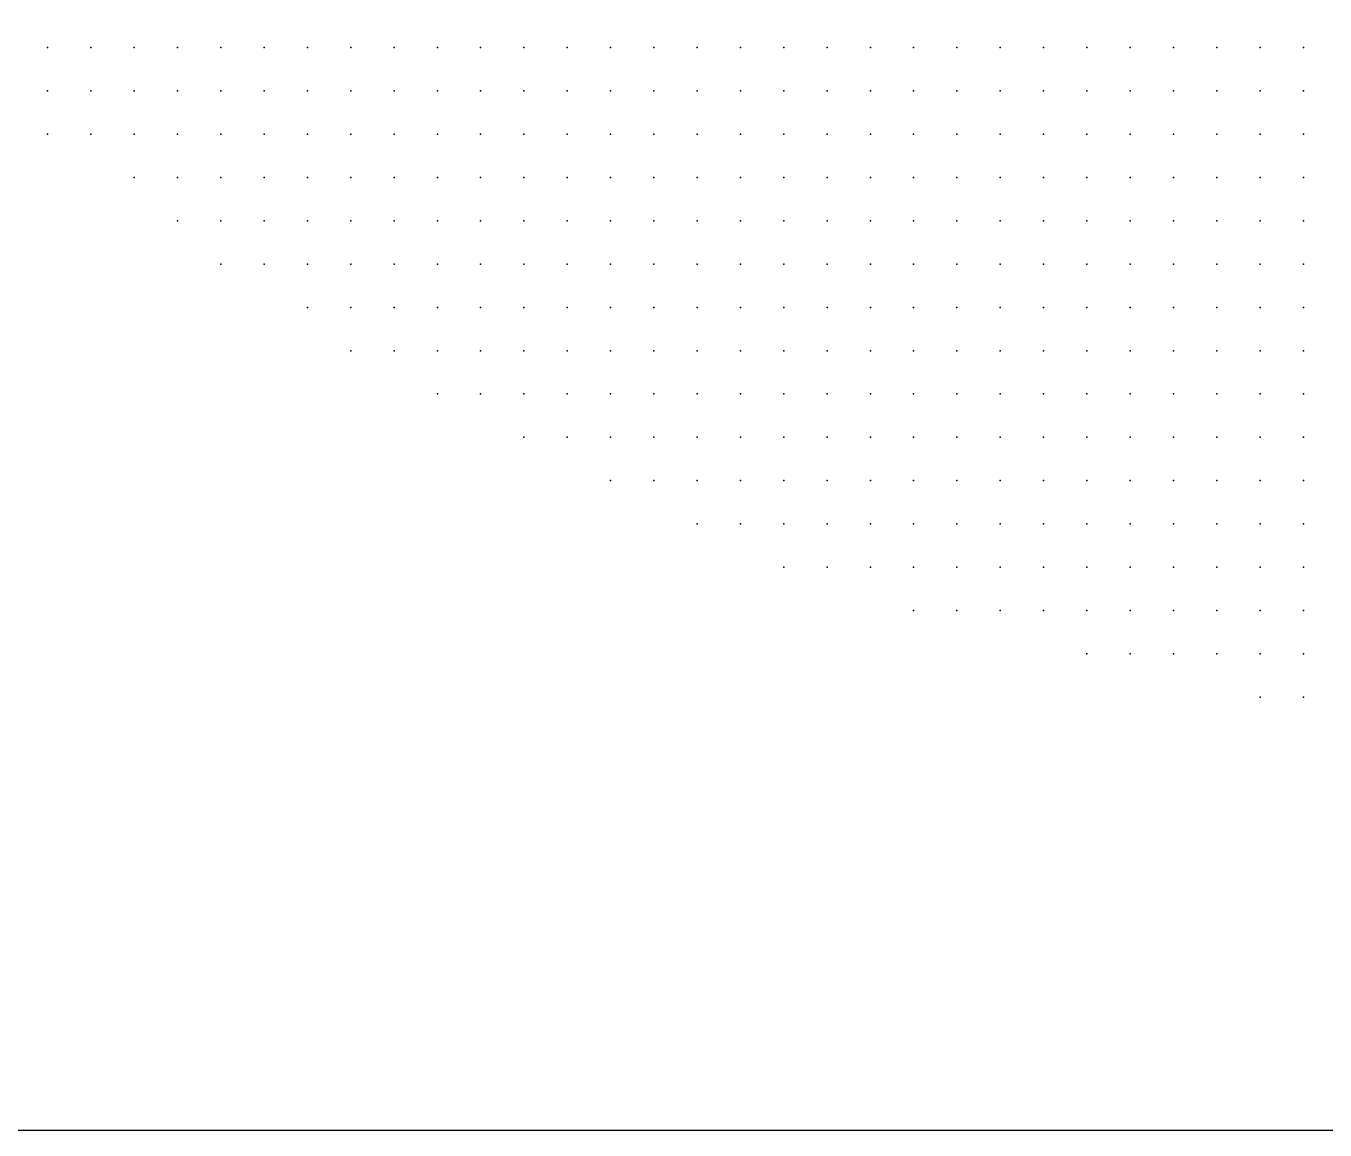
# Model space of a CAD drawing. Header units: millimetres. Extents: x 2848 to 6961, y 1568 to 7914.
# Drawn here: x 3478.78 to 3508.78, y 1580.29 to 1605.79 of the extents above; entities that cross this region are included whole.
import ezdxf

# ---------------------------------------------------------------- set-up
doc = ezdxf.new("R2010")
doc.units = ezdxf.units.MM
doc.header["$PDSIZE"] = -2

msp = doc.modelspace()

# ---------------------------------------------------------------- linework, layer by layer
msp.add_lwpolyline([(3448.282273402225, 1580.288613922803), (3588.282273402225, 1580.288613922803), (3588.282273402225, 1720.288613922803), (3448.282273402225, 1720.288613922803)], close=True)
at = {"color": 242, "true_color": 0xbf081c}
for p in [(3479.282273402225, 1605.288613922803), (3480.282273402225, 1605.288613922803), (3481.282273402225, 1605.288613922803), (3483.282273402225, 1605.288613922803), (3479.282273402225, 1604.288613922803), (3480.282273402225, 1604.288613922803), (3481.282273402225, 1604.288613922803), (3488.282273402225, 1604.288613922803), (3479.282273402225, 1603.288613922803), (3480.282273402225, 1603.288613922803), (3481.282273402225, 1603.288613922803), (3484.282273402225, 1603.288613922803), (3481.282273402225, 1602.288613922803), (3482.282273402225, 1602.288613922803), (3483.282273402225, 1602.288613922803), (3484.282273402225, 1602.288613922803), (3482.282273402225, 1601.288613922803), (3483.282273402225, 1601.288613922803), (3484.282273402225, 1601.288613922803), (3483.282273402225, 1600.288613922803), (3484.282273402225, 1600.288613922803)]:
    msp.add_point(p, dxfattribs=at)
at = {"color": 12, "true_color": 0xbe0719}
for p in [(3482.282273402225, 1605.288613922803), (3483.282273402225, 1603.288613922803)]:
    msp.add_point(p, dxfattribs=at)
at = {"color": 242, "true_color": 0xbd061a}
for p in [(3484.282273402225, 1605.288613922803), (3483.282273402225, 1604.288613922803)]:
    msp.add_point(p, dxfattribs=at)
at = {"color": 242, "true_color": 0xbe071b}
for p in [(3485.282273402225, 1605.288613922803), (3488.282273402225, 1605.288613922803), (3490.282273402225, 1605.288613922803), (3491.282273402225, 1605.288613922803), (3492.282273402225, 1605.288613922803), (3493.282273402225, 1605.288613922803), (3494.282273402225, 1605.288613922803), (3495.282273402225, 1605.288613922803), (3496.282273402225, 1605.288613922803), (3497.282273402225, 1605.288613922803), (3498.282273402225, 1605.288613922803), (3499.282273402225, 1605.288613922803), (3500.282273402225, 1605.288613922803), (3501.282273402225, 1605.288613922803), (3502.282273402225, 1605.288613922803), (3503.282273402225, 1605.288613922803), (3504.282273402225, 1605.288613922803), (3505.282273402225, 1605.288613922803), (3485.282273402225, 1604.288613922803), (3486.282273402225, 1604.288613922803), (3487.282273402225, 1604.288613922803), (3490.282273402225, 1604.288613922803), (3491.282273402225, 1604.288613922803), (3492.282273402225, 1604.288613922803), (3493.282273402225, 1604.288613922803), (3494.282273402225, 1604.288613922803), (3495.282273402225, 1604.288613922803), (3496.282273402225, 1604.288613922803), (3497.282273402225, 1604.288613922803), (3498.282273402225, 1604.288613922803), (3499.282273402225, 1604.288613922803), (3500.282273402225, 1604.288613922803), (3501.282273402225, 1604.288613922803), (3502.282273402225, 1604.288613922803), (3503.282273402225, 1604.288613922803), (3504.282273402225, 1604.288613922803), (3505.282273402225, 1604.288613922803), (3506.282273402225, 1604.288613922803)]:
    msp.add_point(p, dxfattribs=at)
at = {"color": 242, "true_color": 0xc0061b}
for p in [(3486.282273402225, 1605.288613922803), (3487.282273402225, 1603.288613922803)]:
    msp.add_point(p, dxfattribs=at)
at = {"color": 242, "true_color": 0xbd081b}
for p in [(3487.282273402225, 1605.288613922803), (3508.282273402225, 1604.288613922803), (3486.282273402225, 1603.288613922803), (3490.282273402225, 1603.288613922803), (3491.282273402225, 1603.288613922803), (3492.282273402225, 1603.288613922803), (3493.282273402225, 1603.288613922803), (3494.282273402225, 1603.288613922803), (3495.282273402225, 1603.288613922803), (3496.282273402225, 1603.288613922803), (3497.282273402225, 1603.288613922803), (3498.282273402225, 1603.288613922803), (3499.282273402225, 1603.288613922803), (3500.282273402225, 1603.288613922803), (3501.282273402225, 1603.288613922803), (3502.282273402225, 1603.288613922803), (3503.282273402225, 1603.288613922803), (3504.282273402225, 1603.288613922803), (3505.282273402225, 1603.288613922803), (3506.282273402225, 1603.288613922803), (3507.282273402225, 1603.288613922803)]:
    msp.add_point(p, dxfattribs=at)
at = {"color": 242, "true_color": 0xbf081a}
for p in [(3489.282273402225, 1605.288613922803), (3507.282273402225, 1604.288613922803)]:
    msp.add_point(p, dxfattribs=at)
at = {"color": 242, "true_color": 0xc3091e}
msp.add_point((3506.282273402225, 1605.288613922803), dxfattribs=at)
at = {"color": 242, "true_color": 0xbc051b}
msp.add_point((3507.282273402225, 1605.288613922803), dxfattribs=at)
at = {"color": 242, "true_color": 0xbe091a}
msp.add_point((3508.282273402225, 1605.288613922803), dxfattribs=at)
at = {"color": 242, "true_color": 0xbe071d}
for p in [(3482.282273402225, 1604.288613922803), (3484.282273402225, 1604.288613922803), (3485.282273402225, 1603.288613922803)]:
    msp.add_point(p, dxfattribs=at)
at = {"color": 242, "true_color": 0xc0061d}
msp.add_point((3489.282273402225, 1604.288613922803), dxfattribs=at)
at = {"color": 242, "true_color": 0xbe0b1e}
msp.add_point((3482.282273402225, 1603.288613922803), dxfattribs=at)
at = {"color": 242, "true_color": 0xbc071a}
msp.add_point((3488.282273402225, 1603.288613922803), dxfattribs=at)
at = {"color": 242, "true_color": 0xbb081b}
for p in [(3489.282273402225, 1603.288613922803), (3508.282273402225, 1603.288613922803)]:
    msp.add_point(p, dxfattribs=at)
at = {"color": 242, "true_color": 0xb9061b}
for p in [(3485.282273402225, 1602.288613922803), (3486.282273402225, 1602.288613922803), (3489.282273402225, 1601.288613922803), (3490.282273402225, 1601.288613922803), (3491.282273402225, 1601.288613922803), (3492.282273402225, 1601.288613922803), (3493.282273402225, 1601.288613922803), (3494.282273402225, 1601.288613922803), (3495.282273402225, 1601.288613922803), (3496.282273402225, 1601.288613922803), (3497.282273402225, 1601.288613922803), (3498.282273402225, 1601.288613922803), (3499.282273402225, 1601.288613922803), (3500.282273402225, 1601.288613922803), (3501.282273402225, 1601.288613922803), (3502.282273402225, 1601.288613922803), (3503.282273402225, 1601.288613922803), (3504.282273402225, 1601.288613922803), (3505.282273402225, 1601.288613922803), (3508.282273402225, 1601.288613922803)]:
    msp.add_point(p, dxfattribs=at)
at = {"color": 242, "true_color": 0xba071c}
for p in [(3487.282273402225, 1602.288613922803), (3507.282273402225, 1601.288613922803)]:
    msp.add_point(p, dxfattribs=at)
at = {"color": 242, "true_color": 0xbb051b}
for p in [(3488.282273402225, 1602.288613922803), (3489.282273402225, 1602.288613922803), (3490.282273402225, 1602.288613922803), (3491.282273402225, 1602.288613922803), (3492.282273402225, 1602.288613922803), (3493.282273402225, 1602.288613922803), (3494.282273402225, 1602.288613922803), (3495.282273402225, 1602.288613922803), (3496.282273402225, 1602.288613922803), (3497.282273402225, 1602.288613922803), (3498.282273402225, 1602.288613922803), (3499.282273402225, 1602.288613922803), (3500.282273402225, 1602.288613922803), (3501.282273402225, 1602.288613922803), (3502.282273402225, 1602.288613922803), (3503.282273402225, 1602.288613922803), (3504.282273402225, 1602.288613922803), (3505.282273402225, 1602.288613922803), (3506.282273402225, 1602.288613922803), (3507.282273402225, 1602.288613922803), (3506.282273402225, 1601.288613922803)]:
    msp.add_point(p, dxfattribs=at)
at = {"color": 242, "true_color": 0xbc041c}
msp.add_point((3508.282273402225, 1602.288613922803), dxfattribs=at)
at = {"color": 242, "true_color": 0xba0d20}
msp.add_point((3485.282273402225, 1601.288613922803), dxfattribs=at)
at = {"color": 242, "true_color": 0xba081e}
msp.add_point((3486.282273402225, 1601.288613922803), dxfattribs=at)
at = {"color": 242, "true_color": 0xb8051b}
msp.add_point((3487.282273402225, 1601.288613922803), dxfattribs=at)
at = {"color": 12, "true_color": 0xbb0619}
msp.add_point((3488.282273402225, 1601.288613922803), dxfattribs=at)
at = {"color": 14, "true_color": 0xb0000b}
for p in [(3485.282273402225, 1600.288613922803), (3486.282273402225, 1600.288613922803), (3487.282273402225, 1600.288613922803), (3488.282273402225, 1600.288613922803), (3489.282273402225, 1600.288613922803), (3490.282273402225, 1600.288613922803), (3491.282273402225, 1600.288613922803), (3485.282273402225, 1599.288613922803), (3486.282273402225, 1599.288613922803), (3487.282273402225, 1599.288613922803), (3488.282273402225, 1599.288613922803), (3489.282273402225, 1599.288613922803), (3490.282273402225, 1599.288613922803), (3491.282273402225, 1599.288613922803), (3486.282273402225, 1598.288613922803), (3487.282273402225, 1598.288613922803), (3488.282273402225, 1598.288613922803), (3489.282273402225, 1598.288613922803), (3490.282273402225, 1598.288613922803), (3491.282273402225, 1598.288613922803), (3488.282273402225, 1597.288613922803), (3489.282273402225, 1597.288613922803), (3490.282273402225, 1597.288613922803), (3491.282273402225, 1597.288613922803), (3490.282273402225, 1596.288613922803), (3491.282273402225, 1596.288613922803), (3492.282273402225, 1596.288613922803), (3493.282273402225, 1596.288613922803), (3494.282273402225, 1596.288613922803), (3495.282273402225, 1596.288613922803), (3496.282273402225, 1596.288613922803), (3497.282273402225, 1596.288613922803), (3498.282273402225, 1596.288613922803), (3499.282273402225, 1596.288613922803), (3492.282273402225, 1595.288613922803), (3493.282273402225, 1595.288613922803), (3494.282273402225, 1595.288613922803), (3495.282273402225, 1595.288613922803), (3496.282273402225, 1595.288613922803), (3497.282273402225, 1595.288613922803), (3498.282273402225, 1595.288613922803), (3499.282273402225, 1595.288613922803), (3494.282273402225, 1594.288613922803), (3495.282273402225, 1594.288613922803), (3496.282273402225, 1594.288613922803), (3497.282273402225, 1594.288613922803), (3498.282273402225, 1594.288613922803), (3499.282273402225, 1594.288613922803), (3496.282273402225, 1593.288613922803), (3497.282273402225, 1593.288613922803), (3498.282273402225, 1593.288613922803), (3499.282273402225, 1593.288613922803), (3500.282273402225, 1593.288613922803), (3501.282273402225, 1593.288613922803), (3502.282273402225, 1593.288613922803), (3503.282273402225, 1593.288613922803), (3504.282273402225, 1593.288613922803), (3505.282273402225, 1593.288613922803), (3506.282273402225, 1593.288613922803), (3507.282273402225, 1593.288613922803), (3508.282273402225, 1593.288613922803), (3499.282273402225, 1592.288613922803), (3500.282273402225, 1592.288613922803), (3501.282273402225, 1592.288613922803), (3502.282273402225, 1592.288613922803), (3503.282273402225, 1592.288613922803), (3504.282273402225, 1592.288613922803), (3505.282273402225, 1592.288613922803), (3506.282273402225, 1592.288613922803), (3507.282273402225, 1592.288613922803), (3508.282273402225, 1592.288613922803)]:
    msp.add_point(p, dxfattribs=at)
at = {"color": 244, "true_color": 0xb7061a}
for p in [(3492.282273402225, 1600.288613922803), (3493.282273402225, 1600.288613922803), (3494.282273402225, 1600.288613922803), (3495.282273402225, 1600.288613922803), (3496.282273402225, 1600.288613922803), (3497.282273402225, 1600.288613922803), (3498.282273402225, 1600.288613922803), (3499.282273402225, 1600.288613922803), (3500.282273402225, 1600.288613922803), (3501.282273402225, 1600.288613922803), (3502.282273402225, 1600.288613922803), (3503.282273402225, 1600.288613922803), (3504.282273402225, 1600.288613922803), (3505.282273402225, 1600.288613922803), (3495.282273402225, 1599.288613922803)]:
    msp.add_point(p, dxfattribs=at)
at = {"color": 244, "true_color": 0xb6061b}
msp.add_point((3506.282273402225, 1600.288613922803), dxfattribs=at)
at = {"color": 244, "true_color": 0xb60519}
for p in [(3507.282273402225, 1600.288613922803), (3492.282273402225, 1599.288613922803), (3493.282273402225, 1599.288613922803), (3494.282273402225, 1599.288613922803), (3496.282273402225, 1599.288613922803), (3497.282273402225, 1599.288613922803), (3498.282273402225, 1599.288613922803), (3499.282273402225, 1599.288613922803), (3500.282273402225, 1599.288613922803), (3501.282273402225, 1599.288613922803), (3502.282273402225, 1599.288613922803), (3503.282273402225, 1599.288613922803), (3504.282273402225, 1599.288613922803), (3505.282273402225, 1599.288613922803), (3506.282273402225, 1599.288613922803), (3507.282273402225, 1599.288613922803), (3508.282273402225, 1599.288613922803)]:
    msp.add_point(p, dxfattribs=at)
at = {"color": 242, "true_color": 0xb7071b}
msp.add_point((3508.282273402225, 1600.288613922803), dxfattribs=at)
at = {"color": 244, "true_color": 0xb40419}
for p in [(3492.282273402225, 1598.288613922803), (3494.282273402225, 1598.288613922803), (3495.282273402225, 1598.288613922803), (3496.282273402225, 1598.288613922803), (3497.282273402225, 1598.288613922803), (3498.282273402225, 1598.288613922803), (3499.282273402225, 1598.288613922803), (3500.282273402225, 1598.288613922803), (3501.282273402225, 1598.288613922803), (3502.282273402225, 1598.288613922803), (3503.282273402225, 1598.288613922803), (3504.282273402225, 1598.288613922803), (3505.282273402225, 1598.288613922803), (3508.282273402225, 1598.288613922803)]:
    msp.add_point(p, dxfattribs=at)
at = {"color": 244, "true_color": 0xb30318}
for p in [(3493.282273402225, 1598.288613922803), (3494.282273402225, 1597.288613922803), (3500.282273402225, 1597.288613922803), (3501.282273402225, 1597.288613922803), (3502.282273402225, 1597.288613922803), (3503.282273402225, 1597.288613922803), (3504.282273402225, 1597.288613922803), (3506.282273402225, 1597.288613922803), (3507.282273402225, 1597.288613922803), (3508.282273402225, 1597.288613922803)]:
    msp.add_point(p, dxfattribs=at)
at = {"color": 244, "true_color": 0xb40418}
msp.add_point((3506.282273402225, 1598.288613922803), dxfattribs=at)
at = {"color": 244, "true_color": 0xb5051a}
msp.add_point((3507.282273402225, 1598.288613922803), dxfattribs=at)
at = {"color": 244, "true_color": 0xb3061a}
msp.add_point((3492.282273402225, 1597.288613922803), dxfattribs=at)
at = {"color": 244, "true_color": 0xb50519}
msp.add_point((3493.282273402225, 1597.288613922803), dxfattribs=at)
at = {"color": 244, "true_color": 0xb3031a}
msp.add_point((3495.282273402225, 1597.288613922803), dxfattribs=at)
at = {"color": 244, "true_color": 0xb10417}
msp.add_point((3496.282273402225, 1597.288613922803), dxfattribs=at)
at = {"color": 244, "true_color": 0xb40218}
for p in [(3497.282273402225, 1597.288613922803), (3498.282273402225, 1597.288613922803)]:
    msp.add_point(p, dxfattribs=at)
at = {"color": 244, "true_color": 0xb20217}
for p in [(3499.282273402225, 1597.288613922803), (3503.282273402225, 1596.288613922803)]:
    msp.add_point(p, dxfattribs=at)
at = {"color": 244, "true_color": 0xb10418}
msp.add_point((3505.282273402225, 1597.288613922803), dxfattribs=at)
at = {"color": 244, "true_color": 0xaf0319}
msp.add_point((3500.282273402225, 1596.288613922803), dxfattribs=at)
at = {"color": 244, "true_color": 0xb00219}
for p in [(3501.282273402225, 1596.288613922803), (3502.282273402225, 1596.288613922803), (3506.282273402225, 1596.288613922803)]:
    msp.add_point(p, dxfattribs=at)
at = {"color": 244, "true_color": 0xb00316}
msp.add_point((3504.282273402225, 1596.288613922803), dxfattribs=at)
at = {"color": 244, "true_color": 0xb00317}
for p in [(3505.282273402225, 1596.288613922803), (3508.282273402225, 1596.288613922803)]:
    msp.add_point(p, dxfattribs=at)
at = {"color": 244, "true_color": 0xb10116}
msp.add_point((3507.282273402225, 1596.288613922803), dxfattribs=at)
at = {"color": 244, "true_color": 0xae0115}
msp.add_point((3500.282273402225, 1595.288613922803), dxfattribs=at)
at = {"color": 244, "true_color": 0xae0315}
for p in [(3501.282273402225, 1595.288613922803), (3502.282273402225, 1595.288613922803)]:
    msp.add_point(p, dxfattribs=at)
at = {"color": 244, "true_color": 0xac0316}
for p in [(3503.282273402225, 1595.288613922803), (3505.282273402225, 1594.288613922803)]:
    msp.add_point(p, dxfattribs=at)
at = {"color": 244, "true_color": 0xaf0216}
msp.add_point((3504.282273402225, 1595.288613922803), dxfattribs=at)
at = {"color": 244, "true_color": 0xad0417}
msp.add_point((3505.282273402225, 1595.288613922803), dxfattribs=at)
at = {"color": 244, "true_color": 0xae0316}
for p in [(3506.282273402225, 1595.288613922803), (3507.282273402225, 1595.288613922803), (3508.282273402225, 1595.288613922803)]:
    msp.add_point(p, dxfattribs=at)
at = {"color": 244, "true_color": 0xad0618}
msp.add_point((3500.282273402225, 1594.288613922803), dxfattribs=at)
at = {"color": 244, "true_color": 0xab0416}
msp.add_point((3501.282273402225, 1594.288613922803), dxfattribs=at)
at = {"color": 244, "true_color": 0xac0318}
msp.add_point((3502.282273402225, 1594.288613922803), dxfattribs=at)
at = {"color": 244, "true_color": 0xab0217}
msp.add_point((3503.282273402225, 1594.288613922803), dxfattribs=at)
at = {"color": 244, "true_color": 0xaa0315}
msp.add_point((3504.282273402225, 1594.288613922803), dxfattribs=at)
at = {"color": 244, "true_color": 0xad0215}
msp.add_point((3506.282273402225, 1594.288613922803), dxfattribs=at)
at = {"color": 244, "true_color": 0xab0215}
for p in [(3507.282273402225, 1594.288613922803), (3508.282273402225, 1594.288613922803), (3503.282273402225, 1591.288613922803), (3504.282273402225, 1591.288613922803), (3505.282273402225, 1591.288613922803), (3506.282273402225, 1591.288613922803), (3507.282273402225, 1591.288613922803), (3508.282273402225, 1591.288613922803), (3507.282273402225, 1590.288613922803), (3508.282273402225, 1590.288613922803)]:
    msp.add_point(p, dxfattribs=at)

doc.saveas('drawing.dxf')
